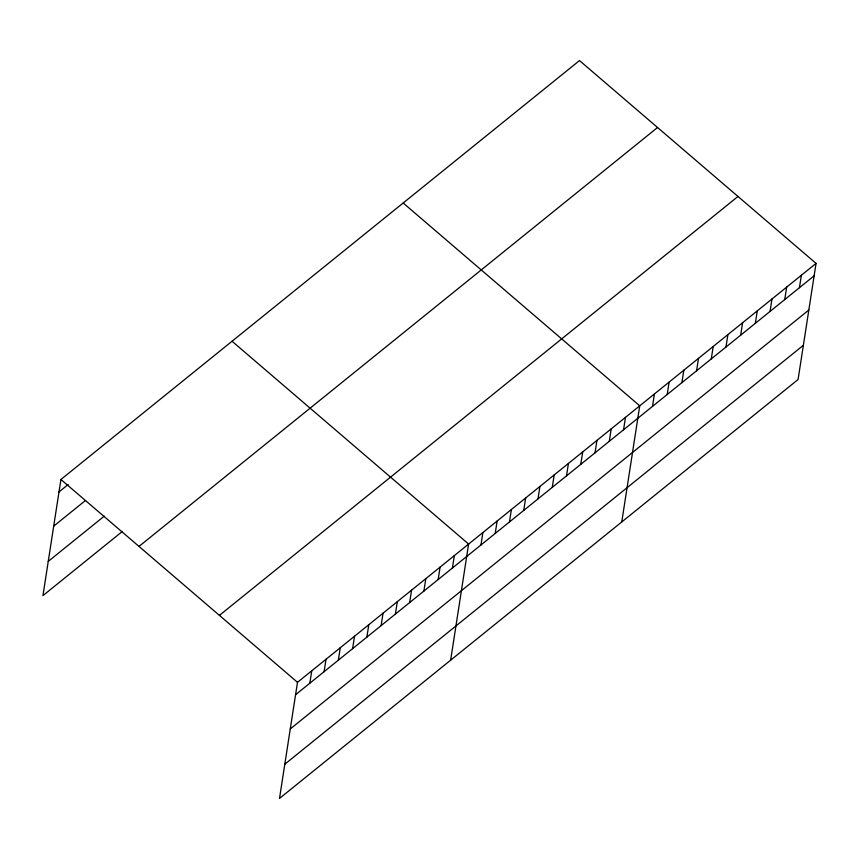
<?xml version="1.0" encoding="UTF-8"?>
<svg xmlns="http://www.w3.org/2000/svg" width="859" height="859" viewBox="0 0 859 859"><rect width="100%" height="100%" fill="white"/><g stroke="black" fill="none" stroke-linecap="round" stroke-linejoin="round"><path stroke-width="1.29" d="M816.05 263.391L297.493 682.314L279.508 798.43L798.075 379.517L816.05 263.391L579.492 60.57L60.925 479.483L42.95 595.609L122.397 531.42M309.82 683.216L311.753 670.793M324.09 671.695L326.012 659.272M338.349 660.184L340.271 647.75M352.609 648.663L354.531 636.229M366.868 637.142L368.79 624.708M381.128 625.62L383.05 613.186M395.387 614.099L397.309 601.676M409.646 602.578L411.568 590.154M423.906 591.056L425.828 578.633M438.165 579.535L440.098 567.112M452.425 568.014L454.357 555.59M450.642 660.184L468.617 544.069L232.048 341.248M480.954 544.982L482.876 532.548M495.213 533.46L497.136 521.026M509.473 521.939L511.395 509.505M523.732 510.418L525.654 497.984M537.992 498.896L539.914 486.473M552.251 487.375L554.173 474.952M566.51 475.854L568.433 463.43M580.77 464.332L582.703 451.909M595.029 452.811L596.962 440.388M609.299 441.29L611.221 428.866M623.559 429.768L625.481 417.345M621.766 521.95L639.74 405.824L403.172 203.003M652.507 406.382L654.429 393.959M667.196 394.517L669.129 382.083M681.896 382.642L683.818 370.218M696.585 370.777L698.507 358.353M711.273 358.901L713.206 346.478M725.973 347.036L727.895 334.613M740.662 335.171L742.584 322.737M755.351 323.295L757.284 310.872M770.051 311.43L771.973 298.996M784.739 299.555L786.661 287.131M799.428 287.69L801.361 275.267M59.003 491.917L68.172 484.508M53.709 526.138L85.277 500.625M48.244 561.389L104.272 516.13M138.997 546.421L657.554 127.497M219.421 615.377L737.988 196.464M295.56 694.738L814.128 275.825M290.267 728.958L808.824 310.035M284.812 764.209L803.369 345.297M60.925 479.483L297.493 682.314"/></g></svg>
